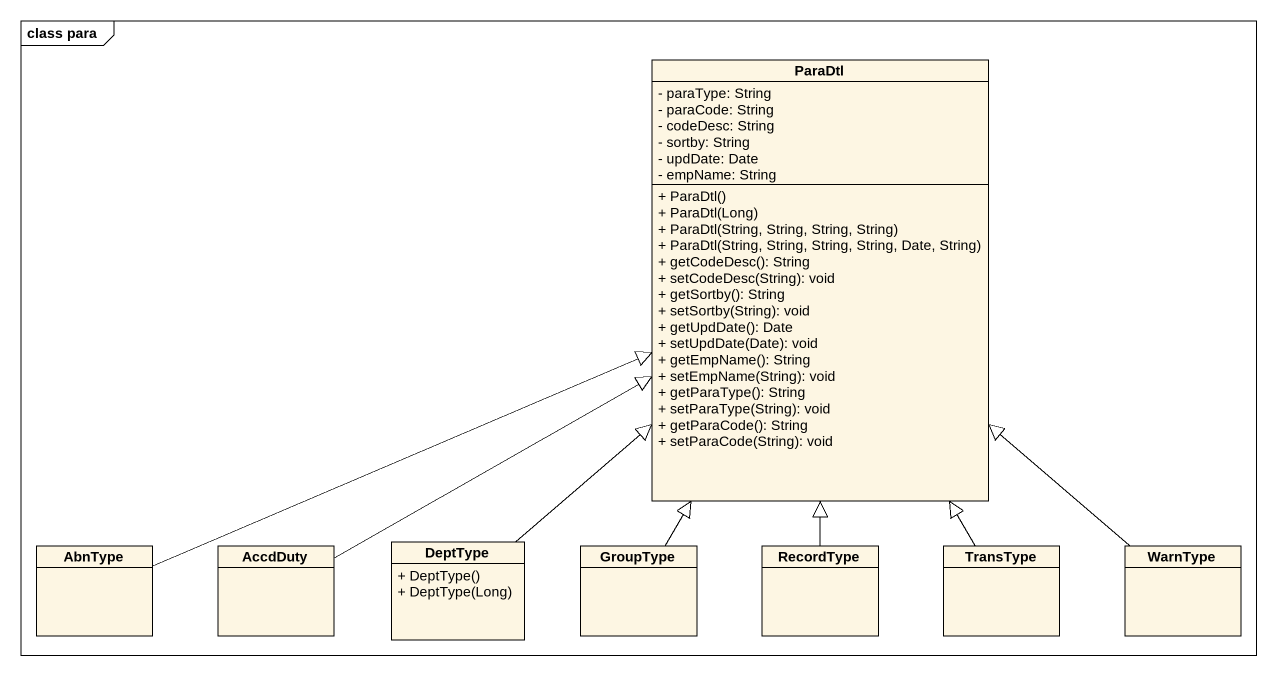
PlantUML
@startuml
mainframe class para
hide circle
hide empty members
skinparam classAttributeIconSize 0
class ParaDtl {
  - paraType: String
  - paraCode: String
  - codeDesc: String
  - sortby: String
  - updDate: Date
  - empName: String
  + ParaDtl()
  + ParaDtl(Long)
  + ParaDtl(String, String, String, String)
  + ParaDtl(String, String, String, String, Date, String)
  + getCodeDesc(): String
  + setCodeDesc(String): void
  + getSortby(): String
  + setSortby(String): void
  + getUpdDate(): Date
  + setUpdDate(Date): void
  + getEmpName(): String
  + setEmpName(String): void
  + getParaType(): String
  + setParaType(String): void
  + getParaCode(): String
  + setParaCode(String): void
}
class AbnType
class AccdDuty
class DeptType {
  + DeptType()
  + DeptType(Long)
}
class GroupType
class RecordType
class TransType
class WarnType
AbnType -right-|> ParaDtl
AccdDuty -right-|> ParaDtl
DeptType -up-|> ParaDtl
GroupType -up-|> ParaDtl
RecordType -up-|> ParaDtl
TransType -up-|> ParaDtl
WarnType -up-|> ParaDtl
@enduml
